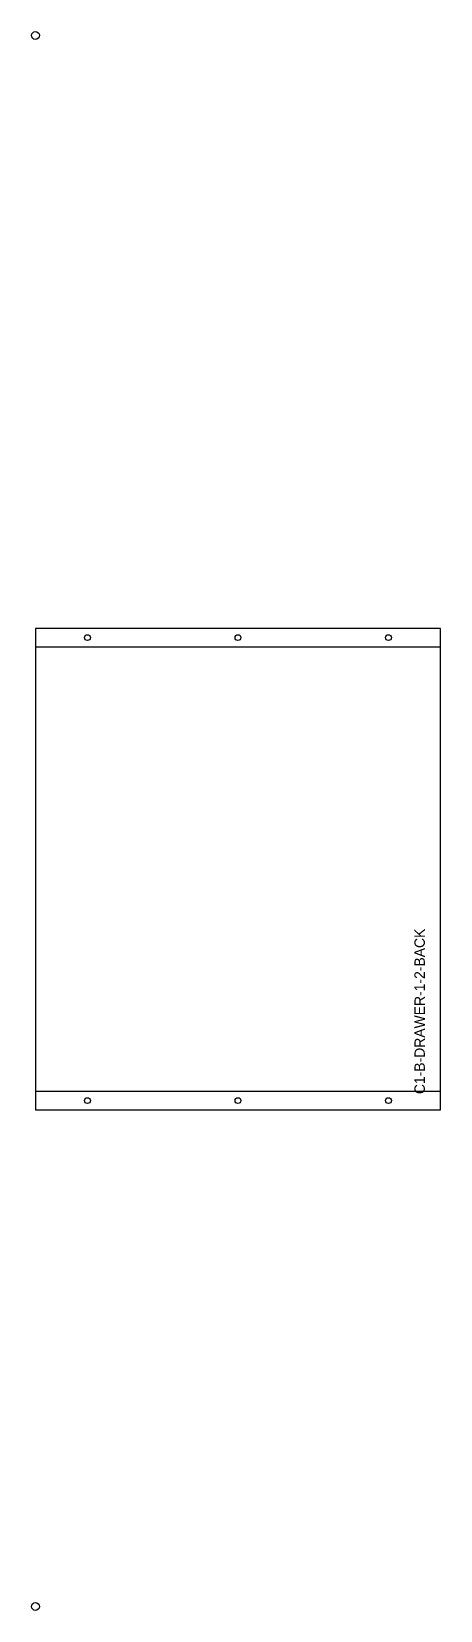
# Model space of a CAD drawing. Header units: millimetres. Extents: x -3 to 312, y 3 to 1217.
import ezdxf

# ---------------------------------------------------------------- set-up
doc = ezdxf.new("R2010")
doc.units = ezdxf.units.MM
for name, color, linetype in [('DRILL_4.5_THRU', 5, 'CONTINUOUS'), ('LABEL', 8, 'CONTINUOUS'), ('OUTLINE', 7, 'CONTINUOUS'), ('POCKET_D6', 3, 'CONTINUOUS'), ('TILE_REG', 6, 'CONTINUOUS')]:
    doc.layers.add(name, color=color, linetype=linetype)

msp = doc.modelspace()

# ---------------------------------------------------------------- linework, layer by layer
at = {"layer": 'DRILL_4.5_THRU'}
for centre in [(40, 751), (155.8, 751), (271.6, 751), (40, 395), (155.8, 395), (271.6, 395)]:
    msp.add_circle(centre, 2.25, dxfattribs=at)
at = {"layer": 'OUTLINE'}
msp.add_lwpolyline([(311.6, 388), (311.6, 758), (0, 758), (0, 388)], close=True, dxfattribs=at)
at = {"layer": 'POCKET_D6'}
for points in [[(311.6, 743.925), (311.6, 758.075), (0, 758.075), (0, 743.925)], [(311.6, 387.925), (311.6, 402.075), (0, 402.075), (0, 387.925)]]:
    msp.add_lwpolyline(points, close=True, dxfattribs=at)
at = {"layer": 'TILE_REG'}
for centre in [(0, 1214), (0, 6)]:
    msp.add_circle(centre, 3, dxfattribs=at)

# ---------------------------------------------------------------- texts
at = {"layer": 'LABEL'}
msp.add_text('C1-B-DRAWER-1-2-BACK', height=8, rotation=90, dxfattribs=at).set_placement((299.6, 400))

doc.saveas('drawing.dxf')
